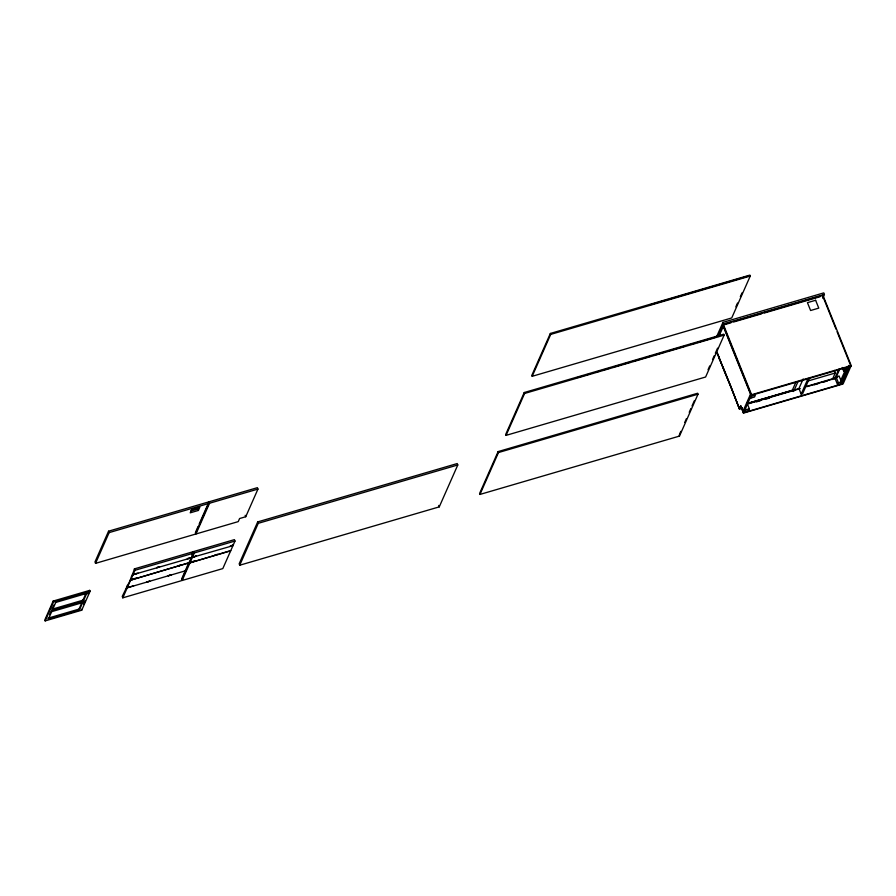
<?xml version="1.0" encoding="UTF-8"?>
<svg xmlns="http://www.w3.org/2000/svg" width="896" height="896" viewBox="0 0 896 896"><rect width="100%" height="100%" fill="white"/><g stroke="black" fill="none" stroke-linecap="round" stroke-linejoin="round"><path stroke-width="1.34" d="M126.258 588.168L122.237 596.422L122.797 597.834L181.35 580.72L193.525 553.168L192.965 551.757L134.411 568.882C132.306 575.915 132.07 573.686 130.603 579.365C128.778 581.09 131.331 580.026 126.605 586.533C127.602 587.059 126.437 590.061 126.28 588M190.87 558.107L189.47 563.483L189.056 562.251M190.646 557.771C190.982 557.894 192.707 558.174 191.8 555.979M719.23 358.747L723.408 368.133M127.075 587.709L133.728 585.771M232.198 546.157L232.557 544.499M724.002 370.485L730.766 386.422M53.155 601.07L44.8 619.954L45.181 620.894L81.726 610.21L90.082 591.315L89.701 590.374L53.155 601.07L53.525 602.011L45.181 620.894M49.582 614.6L51.173 611.027M52.226 608.642L53.805 605.069M79.374 610.064L78.994 609.123L86.374 592.424L86.755 593.365L79.374 610.064L48.384 619.125L55.765 602.437L55.384 601.485M108.562 531.194L94.976 561.938L95.547 563.349L195.149 534.218L208.734 503.485L208.163 502.062L108.562 531.194L109.133 532.605L95.547 563.349M83.586 604.229L85.254 600.454M88.032 594.16L89.701 590.374M122.797 597.834L134.982 570.293L134.411 568.882M198.397 510.44L199.909 507.013L191.733 509.398L190.21 512.837L198.397 510.44L197.826 509.029L198.834 506.744M195.933 531.339L198.117 526.422M199.203 523.958L208.981 501.827L257.398 487.67L257.958 489.082L245.739 516.734L239.602 518.526L238.235 521.618L195.966 533.982L195.395 532.571M195.966 533.982L209.552 503.238L208.981 501.827M191.979 553.986L192.965 551.757M188.496 563.472L181.597 579.062L182.168 580.474L222.813 568.59L234.987 541.05L234.416 539.638L193.782 551.522L192.304 554.87M182.168 580.474L194.342 552.933L193.782 551.522M230.518 550.704L230.082 551.589L229.824 551.018M257.69 521.909L239.165 563.808L239.736 565.219L439.264 506.867L457.789 464.968L457.218 463.557L257.69 521.909L258.261 523.32L239.736 565.219M498.109 451.595L479.584 493.494L479.965 494.435L679.493 436.083L698.018 394.184L697.637 393.243L498.109 451.595L498.49 452.536L479.965 494.435M524.227 392.526L505.702 434.426L506.083 435.366L705.611 377.014L724.136 335.115L723.755 334.174L524.227 392.526L524.608 393.467L506.083 435.366M550.346 333.458L531.821 375.357L532.19 376.298L731.73 317.946L750.254 276.046L749.874 275.106L550.346 333.458L550.715 334.398L532.19 376.298M716.845 336.19L722.949 322.381L823.782 292.891L824.41 294.459L822.752 298.234M718.021 336.515L723.587 323.949L722.949 322.381M718.872 336.392L723.464 326.021M679.672 433.877L680.803 431.334M684.723 422.453L686.414 418.645M689.214 412.294L690.906 408.486M692.026 405.944L694.266 400.859M708.042 369.723L709.722 365.915M712.533 359.565L714.213 355.757M715.333 353.214L717.584 348.141M735.84 306.846L737.52 303.038M740.331 296.688L742.011 292.88M742.403 407.758L739.491 408.61L740.813 405.619L743.478 413.09L843.08 383.97L851.2 365.59L822.954 295.333L723.352 324.464L751.598 394.722L744.498 410.682L743.03 411.107L750.691 393.77M742.134 408.374L739.469 409.147L730.878 386.478M746.995 402.976L749.336 408.778L748.496 410.67L744.654 411.79L744.027 410.222L745.64 408.106M746.682 404.13L748.328 400.4M750.702 398.126L751.531 396.234L755.373 395.114L754.544 396.995L750.702 398.126L750.064 396.558L751.677 394.442M744.654 411.79L745.494 409.909L744.856 408.33M822.685 295.96L822.954 295.333M796.107 381.696L792.322 390.253L792.736 391.272M793.621 391.518L798.022 381.573M798.75 388.931L803.152 378.986M809.592 377.955L802.637 393.68L801.17 394.106L808.114 378.392M832.362 379.501L835.229 373.016L834.322 370.418M834.602 378.773L838.858 369.141M836.058 376.925L835.218 378.818L837.547 384.63L841.4 383.499L842.229 381.618L841.602 380.038L840.818 380.274L839.115 376.029L836.058 376.925L838.387 382.738L837.547 384.63M835.43 378.84L839.877 368.771M843.595 370.955L844.435 369.062L848.277 367.942L847.437 369.835L843.595 370.955L842.195 367.472M840.75 380.43L845.566 369.544M841.691 381.203L848.646 365.478M841.602 384.395L849.453 366.643M185.125 571.715L185.64 570.349M649.757 304.886L668.315 299.454M670.97 298.682L726.667 282.386M729.322 281.613L747.88 276.181M550.715 334.398L750.254 276.046M723.587 323.949L824.41 294.459M724.405 324.699L731.046 322.75M733.69 321.978L761.6 313.824M764.187 313.062L820.03 296.733M577.539 377.552L584.002 375.67M586.589 374.909L590.464 373.778M595.638 372.266L599.514 371.134M602.101 370.373L608.563 368.48M614.275 366.811L620.928 364.862M623.594 364.09L630.246 362.141M632.912 361.368L642.23 358.635M644.885 357.862L651.538 355.914M654.203 355.141L664.854 352.027M669.312 350.717L685.283 346.046M690.603 344.49L694.602 343.325M697.256 342.541L715.893 337.098M524.608 393.467L724.136 335.115M109.133 532.605L208.734 503.485M209.552 503.238L257.958 489.082M190.814 511.078L197.826 509.029M498.49 452.536L698.018 394.184M258.261 523.32L457.789 464.968M134.982 570.293L193.525 553.168M194.342 552.933L234.987 541.05M132.91 574.526L136.898 573.362M156.867 567.515L159.522 566.742M187.466 558.566L190.131 557.794M192.282 557.166L196.213 556.013M230.294 546.045L232.915 545.272M138.152 573.138L132.798 574.762L191.475 557.805M156.755 567.762L159.443 566.91M187.365 558.813L191.453 557.872M196.134 556.181L192.17 557.402L232.938 545.686L230.194 546.28M751.598 394.722L851.2 365.59M850.931 366.206L751.33 395.338L723.083 325.08M750.064 396.558L750.848 396.323M807.979 380.979L835.229 373.016M53.525 602.011L90.082 591.315M130.614 579.712L137.267 577.763M178.528 565.701L181.182 564.917M191.296 561.96L195.227 560.818M214.894 555.061L217.515 554.299M133.202 579.107L130.603 580.182L189.067 562.822M178.416 565.936L181.104 565.096M195.149 560.986L189.974 562.822L230.552 550.637M130.637 580.115L189.09 562.755M190.008 562.755L230.642 550.872M55.765 602.437L86.755 593.365M748.07 403.189L793.038 390.051M747.186 403.637L793.766 390.006M747.443 403.682L799.165 388.55M804.474 387.005L837.626 377.306M748.597 403.704L800.307 388.584M806.938 386.635L836.114 378.112M814.195 384.821L818.082 383.678M823.278 382.155L827.165 381.024M756.414 401.89L760.39 400.736M765.677 399.19L769.642 398.026M147.045 581.874L149.699 581.101M168.336 575.646L170.99 574.874M146.933 582.12L149.621 581.269M168.258 575.814L170.912 575.042M51.688 611.654L82.678 602.594M744.027 410.222L744.8 409.998M745.494 409.909L749.336 408.778M838.387 382.738L842.229 381.618M743.658 412.686L841.792 383.981L840.84 381.629M78.994 609.123L48.003 618.184L48.384 619.125M55.238 616.907L59.158 615.754M188.619 563.718L189.101 562.296M724.024 370.462L718.76 356.328M719.387 358.837L717.27 352.643M823.2 297.237L836.035 329.168M837.066 331.722L850.416 364.93M840.762 381.931L841.4 383.499M798.963 388.618L801.17 394.106M750.904 394.666L751.531 396.234M723.274 326.435L750.512 394.184M740.634 406.034L743.478 413.09M723.52 368.189L730.811 386.322M718.648 356.283L716.722 352.576M730.834 386.579L739.469 409.147M716.554 351.546L739.491 408.61M679.112 435.142L679.493 436.083M438.693 505.456L439.264 506.867M245.168 515.323L245.739 516.734M185.55 570.763L127.008 587.888M81.357 609.269L81.726 610.21M815.618 300.272L807.442 302.658L810.6 310.509L818.776 308.123L815.618 300.272M82.936 600.208L51.946 609.269L52.326 610.21L83.317 601.149L82.936 600.208"/></g></svg>
